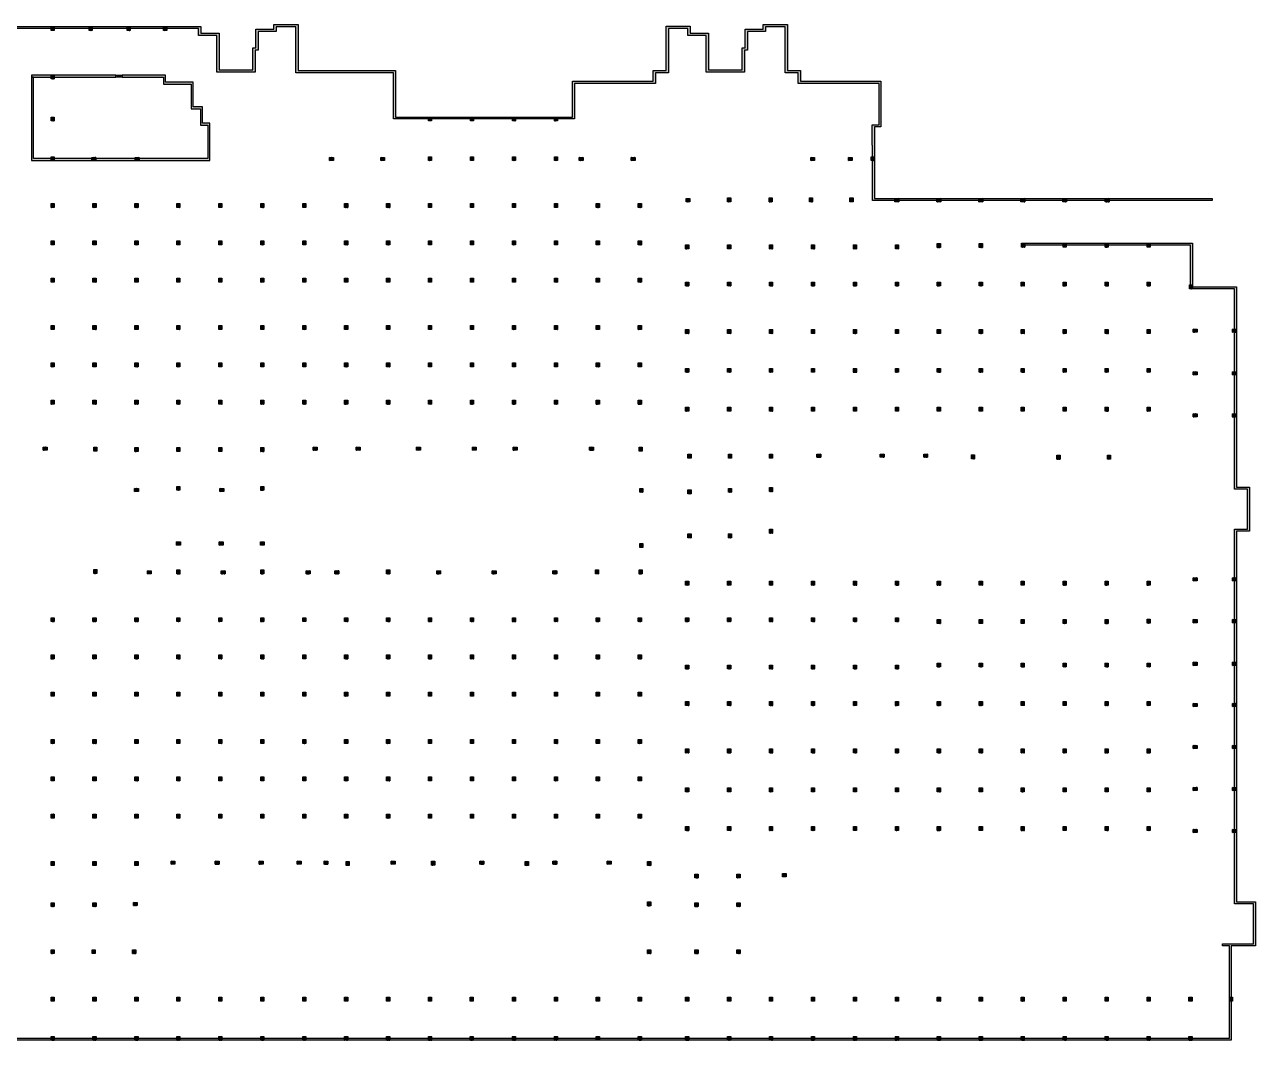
# Model space of a CAD drawing. Extents: x 910418 to 1204174, y 1052427 to 1444227.
# Drawn here: x 1045724 to 1204174, y 1052427 to 1184227 of the extents above; entities that cross this region are included whole.
import ezdxf

# ---------------------------------------------------------------- set-up
doc = ezdxf.new("R2010")
doc.units = 0
doc.header["$LTSCALE"] = 500
for name, color, linetype in [('S_COLU', 2, 'CONTINUOUS'), ('S_COLU_HACH', 15, 'CONTINUOUS'), ('S_WALL', 2, 'CONTINUOUS'), ('S_WALL_HACH', 30, 'CONTINUOUS'), ('S_WALL_OTHE_HACH', 33, 'CONTINUOUS'), ('SE_WALL', 2, 'CONTINUOUS')]:
    doc.layers.add(name, color=color, linetype=linetype)
doc.layers.add('S_POST_OTHE', color=110, linetype='CONTINUOUS', plot=False)
pattern_1 = [(45, (0, 0), (-44.1941738, 44.1941738), []), (50, (0, 0), (179.315046, -15.688034), [18.75, -206.25]), (355, (0, 0), (-34.687833, 188.048033), [15, -165]), (100.4514, (14.94, -1.3), (144.627345, 172.359886), [15.935047, -175.285528]), (46.1842, (0, 50), (266.810262, -41.379754), [28.125, -309.375]), (96.6356, (22.23, 46.55), (233.665676, 243.529468), [23.90257, -262.92825]), (351.1842, (0, 50), (233.665486, 243.52965), [22.5, -247.5]), (21, (25, 37.5), (149.226763, -100.654723), [18.75, -206.25]), (326, (25, 37.5), (60.828833, 181.287511), [15, -165]), (71.4514, (37.44, 29.11), (210.055657, 80.632624), [15.935047, -175.285528]), (37.5, (0, 0), (3.0399638, 83.2234635), [0, -163, 0, -167.5, 0, -165.625]), (7.5, (0, 0), (65.7673844, 98.602928), [0, -95.5, 0, -159.25, 0, -63.125]), (327.5, (-55.75, 0), (133.455609, -5.638718), [0, -62.5, 0, -195, 0, -258.75]), (317.5, (-80.75, 0), (145.796542, 25.0262456), [0, -81.25, 0, -129.5, 0, -183.75])]

# ---------------------------------------------------------------- blocks, each defined once
blk = doc.blocks.new('400x600')
at = {"layer": 'S_COLU_HACH'}
h = blk.add_hatch(color=256, dxfattribs=at)
h.dxf.hatch_style = 1
h.paths.add_polyline_path([(733084, 1068930), (733484, 1068930), (733484, 1068430), (733084, 1068430)])
at = {"layer": 'S_WALL_OTHE_HACH'}
h = blk.add_hatch(dxfattribs=at)
h.set_pattern_fill('钢筋混凝土', color=256, scale=25)
h.set_pattern_definition([(45, (-1923879.91, -1067837.52), (-44.1941738, 44.1941738), []), (50, (-1923879.91, -1067837.52), (179.3150457, -15.688034), [18.75, -206.25]), (355, (-1923879.9, -1067837.52), (-34.687833, 188.048033), [15, -165]), (100.4514, (-1923864.97, -1067838.83), (144.627345, 172.3598855), [15.9350475, -175.285528]), (46.1842, (-1923879.9, -1067787.52), (266.810262, -41.379754), [28.125, -309.375]), (96.6356, (-1923857.67, -1067790.97), (233.665676, 243.529468), [23.902572, -262.92825]), (351.1842, (-1923879.9, -1067787.52), (233.665486, 243.52965), [22.5, -247.5]), (21, (-1923854.91, -1067800.02), (149.226763, -100.6547227), [18.75, -206.25]), (326, (-1923854.9, -1067800.02), (60.828833, 181.287511), [15, -165]), (71.4514, (-1923842.47, -1067808.41), (210.055657, 80.632624), [15.9350475, -175.285528]), (37.5, (-1923879.91, -1067837.52), (3.0399638, 83.2234635), [0, -163, 0, -167.5, 0, -165.625]), (7.5, (-1923879.91, -1067837.52), (65.7673844, 98.602928), [0, -95.5, 0, -159.25, 0, -63.125]), (327.5, (-1923935.66, -1067837.52), (133.455609, -5.6387179), [0, -62.5, 0, -195, 0, -258.75]), (317.5, (-1923960.66, -1067837.52), (145.7965423, 25.0262456), [0, -81.25, 0, -129.5, 0, -183.75])])
h.paths.add_polyline_path([(733084, 1068930), (733484, 1068930), (733484, 1068430), (733084, 1068430)])
at = {"layer": 'S_COLU'}
blk.add_lwpolyline([(733084, 1068930), (733484, 1068930), (733484, 1068430), (733084, 1068430)], close=True, dxfattribs=at)
at = {"layer": 'S_POST_OTHE', "color": 3}
for p, q in [((733084, 1068930), (733484, 1068430)), ((733084, 1068430), (733484, 1068930))]:
    blk.add_line(p, q, dxfattribs=at)

msp = doc.modelspace()

# ---------------------------------------------------------------- hatches: boundary and pattern name
at = {"layer": 'S_WALL_HACH'}
h = msp.add_hatch(color=256, dxfattribs=at)
h.dxf.hatch_style = 1
h.paths.add_polyline_path([(940778, 1052677), (988524, 1052677), (988524, 1053727), (1200824, 1053727), (1200824, 1065626), (1199924, 1065626), (1199924, 1065876), (1203924, 1065876), (1203924, 1071026), (1201474, 1071026), (1201474, 1119276), (1203174, 1119276), (1203174, 1124426), (1201474, 1124426), (1201474, 1150226), (1195824, 1150226), (1195824, 1155827), (1174474, 1155827), (1174474, 1156077), (1196074, 1156077), (1196074, 1150476), (1201724, 1150476), (1201724, 1124676), (1203424, 1124676), (1203424, 1119026), (1201724, 1119026), (1201724, 1071276), (1204174, 1071276), (1204174, 1065626), (1201074, 1065626), (1201074, 1053477), (988824, 1053477), (988824, 1052427), (983374, 1052427), (940567, 1052427), (932420, 1082430), (937487, 1083807), (930183, 1110682), (924972, 1109266), (910418, 1162825), (915340, 1164163), (914002, 1169083), (924824, 1172024), (924824, 1177227), (934024, 1177227), (934024, 1178327), (935724, 1178327), (935724, 1184027), (938824, 1184027), (938824, 1183127), (941174, 1183127), (941174, 1178427), (945524, 1178427), (945524, 1181225), (945874, 1181225), (945874, 1183627), (948224, 1183627), (948224, 1184227), (951324, 1184227), (951324, 1178327), (962124, 1178327), (962124, 1172327), (985324, 1172327), (985324, 1178327), (996324, 1178327), (996324, 1184026), (999424, 1184026), (999424, 1183127), (1001774, 1183127), (1001774, 1178426), (1006124, 1178426), (1006124, 1181227), (1006474, 1181227), (1006474, 1183627), (1008824, 1183627), (1008824, 1184227), (1011924, 1184227), (1011924, 1178327), (1022724, 1178327), (1022724, 1172327), (1044424, 1172327), (1044424, 1183977), (1068421, 1183977), (1068421, 1183127), (1070773, 1183127), (1070773, 1178427), (1075123, 1178427), (1075123, 1181227), (1075471, 1181227), (1075471, 1183627), (1077820, 1183627), (1077820, 1184227), (1080921, 1184227), (1080921, 1178327), (1093474, 1178327), (1093474, 1172327), (1116274, 1172327), (1116274, 1176927), (1126623, 1176927), (1126623, 1178327), (1128323, 1178327), (1128323, 1184027), (1131423, 1184027), (1131423, 1183127), (1133773, 1183127), (1133773, 1178427), (1138123, 1178427), (1138123, 1181227), (1138473, 1181227), (1138473, 1183627), (1140823, 1183627), (1140823, 1184227), (1143923, 1184227), (1143923, 1178327), (1145623, 1178327), (1145623, 1176927), (1155974, 1176927), (1155974, 1171076), (1155123, 1171076), (1155123, 1161827), (1198624, 1161827), (1198624, 1161577), (1154873, 1161577), (1154873, 1168726), (1154823, 1168726), (1154823, 1171326), (1155724, 1171326), (1155724, 1176627), (1145323, 1176627), (1145323, 1178027), (1143623, 1178027), (1143623, 1183927), (1141123, 1183927), (1141123, 1183327), (1138773, 1183327), (1138773, 1180927), (1138423, 1180928), (1138423, 1178127), (1133473, 1178127), (1133473, 1182827), (1131123, 1182827), (1131123, 1183727), (1128623, 1183727), (1128623, 1178027), (1126923, 1178027), (1126923, 1176627), (1116524, 1176627), (1116524, 1172077), (1093224, 1172077), (1093224, 1178027), (1080621, 1178027), (1080621, 1183927), (1078121, 1183927), (1078121, 1183327), (1075771, 1183328), (1075771, 1180927), (1075423, 1180927), (1075423, 1178127), (1070473, 1178127), (1070473, 1182827), (1068121, 1182827), (1068121, 1183727), (1044674, 1183727), (1044674, 1172077), (1022424, 1172077), (1022424, 1178027), (1011624, 1178027), (1011624, 1183927), (1009124, 1183927), (1009124, 1183327), (1006774, 1183327), (1006774, 1180927), (1006424, 1180927), (1006424, 1178126), (1001474, 1178126), (1001474, 1182827), (999124, 1182827), (999124, 1183726), (996624, 1183726), (996624, 1178027), (985624, 1178027), (985624, 1172077), (961824, 1172077), (961824, 1178027), (951024, 1178027), (951024, 1183927), (948524, 1183927), (948524, 1183327), (946174, 1183327), (946174, 1180925), (945824, 1180925), (945824, 1178127), (940874, 1178127), (940874, 1182827), (938524, 1182827), (938524, 1183727), (936024, 1183727), (936024, 1178027), (936024, 1178027), (934324, 1178027), (934324, 1176927), (925124, 1176927), (925124, 1171846), (914309, 1168907), (915712, 1163744), (915471, 1163679), (915405, 1163921), (910725, 1162650), (925148, 1109573), (930407, 1111002), (937842, 1083644), (932727, 1082255)])
h = msp.add_hatch(color=256, dxfattribs=at)
h.dxf.hatch_style = 1
h.paths.add_polyline_path([(1058273, 1177727), (1058273, 1177477), (1063623, 1177477), (1063623, 1176577), (1067171, 1176577), (1067171, 1173377), (1068371, 1173377), (1068371, 1171277), (1069321, 1171277), (1069321, 1166977), (1046874, 1166977), (1046874, 1177477), (1046624, 1177477), (1046624, 1166727), (1069571, 1166727), (1069571, 1171527), (1068621, 1171527), (1068621, 1173627), (1067421, 1173627), (1067421, 1176827), (1063873, 1176827), (1063873, 1177727)])
h = msp.add_hatch(color=256, dxfattribs=at)
h.dxf.hatch_style = 1
h.paths.add_polyline_path([(1046624, 1177477), (1057473, 1177477), (1057473, 1177727), (1046624, 1177727)])
at = {"layer": 'S_WALL_OTHE_HACH'}
h = msp.add_hatch(dxfattribs=at)
h.set_pattern_fill('钢筋混凝土', color=256, scale=25)
h.set_pattern_definition(pattern_1)
h.paths.add_polyline_path([(940778, 1052677), (988524, 1052677), (988524, 1053727), (1200824, 1053727), (1200824, 1065626), (1199924, 1065626), (1199924, 1065876), (1203924, 1065876), (1203924, 1071026), (1201474, 1071026), (1201474, 1119276), (1203174, 1119276), (1203174, 1124426), (1201474, 1124426), (1201474, 1150226), (1195824, 1150226), (1195824, 1155827), (1174474, 1155827), (1174474, 1156077), (1196074, 1156077), (1196074, 1150476), (1201724, 1150476), (1201724, 1124676), (1203424, 1124676), (1203424, 1119026), (1201724, 1119026), (1201724, 1071276), (1204174, 1071276), (1204174, 1065626), (1201074, 1065626), (1201074, 1053477), (988824, 1053477), (988824, 1052427), (983374, 1052427), (940567, 1052427), (932420, 1082430), (937487, 1083807), (930183, 1110682), (924972, 1109266), (910418, 1162825), (915340, 1164163), (914002, 1169083), (924824, 1172024), (924824, 1177227), (934024, 1177227), (934024, 1178327), (935724, 1178327), (935724, 1184027), (938824, 1184027), (938824, 1183127), (941174, 1183127), (941174, 1178427), (945524, 1178427), (945524, 1181225), (945874, 1181225), (945874, 1183627), (948224, 1183627), (948224, 1184227), (951324, 1184227), (951324, 1178327), (962124, 1178327), (962124, 1172327), (985324, 1172327), (985324, 1178327), (996324, 1178327), (996324, 1184026), (999424, 1184026), (999424, 1183127), (1001774, 1183127), (1001774, 1178426), (1006124, 1178426), (1006124, 1181227), (1006474, 1181227), (1006474, 1183627), (1008824, 1183627), (1008824, 1184227), (1011924, 1184227), (1011924, 1178327), (1022724, 1178327), (1022724, 1172327), (1044424, 1172327), (1044424, 1183977), (1068421, 1183977), (1068421, 1183127), (1070773, 1183127), (1070773, 1178427), (1075123, 1178427), (1075123, 1181227), (1075471, 1181227), (1075471, 1183627), (1077820, 1183627), (1077820, 1184227), (1080921, 1184227), (1080921, 1178327), (1093474, 1178327), (1093474, 1172327), (1116274, 1172327), (1116274, 1176927), (1126623, 1176927), (1126623, 1178327), (1128323, 1178327), (1128323, 1184027), (1131423, 1184027), (1131423, 1183127), (1133773, 1183127), (1133773, 1178427), (1138123, 1178427), (1138123, 1181227), (1138473, 1181227), (1138473, 1183627), (1140823, 1183627), (1140823, 1184227), (1143923, 1184227), (1143923, 1178327), (1145623, 1178327), (1145623, 1176927), (1155974, 1176927), (1155974, 1171076), (1155123, 1171076), (1155123, 1161827), (1198624, 1161827), (1198624, 1161577), (1154873, 1161577), (1154873, 1168726), (1154823, 1168726), (1154823, 1171326), (1155724, 1171326), (1155724, 1176627), (1145323, 1176627), (1145323, 1178027), (1143623, 1178027), (1143623, 1183927), (1141123, 1183927), (1141123, 1183327), (1138773, 1183327), (1138773, 1180927), (1138423, 1180928), (1138423, 1178127), (1133473, 1178127), (1133473, 1182827), (1131123, 1182827), (1131123, 1183727), (1128623, 1183727), (1128623, 1178027), (1126923, 1178027), (1126923, 1176627), (1116524, 1176627), (1116524, 1172077), (1093224, 1172077), (1093224, 1178027), (1080621, 1178027), (1080621, 1183927), (1078121, 1183927), (1078121, 1183327), (1075771, 1183328), (1075771, 1180927), (1075423, 1180927), (1075423, 1178127), (1070473, 1178127), (1070473, 1182827), (1068121, 1182827), (1068121, 1183727), (1044674, 1183727), (1044674, 1172077), (1022424, 1172077), (1022424, 1178027), (1011624, 1178027), (1011624, 1183927), (1009124, 1183927), (1009124, 1183327), (1006774, 1183327), (1006774, 1180927), (1006424, 1180927), (1006424, 1178126), (1001474, 1178126), (1001474, 1182827), (999124, 1182827), (999124, 1183726), (996624, 1183726), (996624, 1178027), (985624, 1178027), (985624, 1172077), (961824, 1172077), (961824, 1178027), (951024, 1178027), (951024, 1183927), (948524, 1183927), (948524, 1183327), (946174, 1183327), (946174, 1180925), (945824, 1180925), (945824, 1178127), (940874, 1178127), (940874, 1182827), (938524, 1182827), (938524, 1183727), (936024, 1183727), (936024, 1178027), (936024, 1178027), (934324, 1178027), (934324, 1176927), (925124, 1176927), (925124, 1171846), (914309, 1168907), (915712, 1163744), (915471, 1163679), (915405, 1163921), (910725, 1162650), (925148, 1109573), (930407, 1111002), (937842, 1083644), (932727, 1082255)])
h = msp.add_hatch(dxfattribs=at)
h.set_pattern_fill('钢筋混凝土', color=256, scale=25)
h.set_pattern_definition(pattern_1)
h.paths.add_polyline_path([(1058273, 1177727), (1058273, 1177477), (1063623, 1177477), (1063623, 1176577), (1067171, 1176577), (1067171, 1173377), (1068371, 1173377), (1068371, 1171277), (1069321, 1171277), (1069321, 1166977), (1046874, 1166977), (1046874, 1177477), (1046624, 1177477), (1046624, 1166727), (1069571, 1166727), (1069571, 1171527), (1068621, 1171527), (1068621, 1173627), (1067421, 1173627), (1067421, 1176827), (1063873, 1176827), (1063873, 1177727)])
h = msp.add_hatch(dxfattribs=at)
h.set_pattern_fill('钢筋混凝土', color=256, scale=25)
h.set_pattern_definition(pattern_1)
h.paths.add_polyline_path([(1046624, 1177477), (1057473, 1177477), (1057473, 1177727), (1046624, 1177727)])

# ---------------------------------------------------------------- linework, layer by layer
at = {"layer": 'S_WALL'}
for p, q in [((1057473, 1177727), (1058273, 1177477)), ((1057473, 1177477), (1058273, 1177727))]:
    msp.add_line(p, q, dxfattribs=at)
msp.add_lwpolyline([(1046624, 1177477), (1057473, 1177477), (1057473, 1177727), (1046624, 1177727), (1046624, 1177477)], dxfattribs=at)
for points in [[(1058273, 1177727), (1058273, 1177477), (1063623, 1177477), (1063623, 1176577), (1067171, 1176577), (1067171, 1173377), (1068371, 1173377), (1068371, 1171277), (1069321, 1171277), (1069321, 1166977), (1046874, 1166977), (1046874, 1177477), (1046624, 1177477), (1046624, 1166727), (1069571, 1166727), (1069571, 1171527), (1068621, 1171527), (1068621, 1173627), (1067421, 1173627), (1067421, 1176827), (1063873, 1176827), (1063873, 1177727)], [(1057473, 1177727), (1058273, 1177727), (1058273, 1177477), (1057473, 1177477)]]:
    msp.add_lwpolyline(points, close=True, dxfattribs=at)
at = {"layer": 'SE_WALL'}
for points in [[(1044424, 1183977), (1068421, 1183977), (1068421, 1183127), (1070773, 1183127), (1070773, 1178427), (1075123, 1178427), (1075123, 1181227), (1075471, 1181227), (1075471, 1183627), (1077820, 1183627), (1077820, 1184227), (1080921, 1184227), (1080921, 1178327), (1093474, 1178327), (1093474, 1172327), (1116274, 1172327), (1116274, 1176927), (1126623, 1176927), (1126623, 1178327), (1128323, 1178327), (1128323, 1184027), (1131423, 1184027), (1131423, 1183127), (1133773, 1183127), (1133773, 1178427), (1138123, 1178427), (1138123, 1181227), (1138473, 1181227), (1138473, 1183627), (1140823, 1183627), (1140823, 1184227), (1143923, 1184227), (1143923, 1178327), (1145623, 1178327), (1145623, 1176927), (1155974, 1176927), (1155974, 1171076), (1155123, 1171076), (1155123, 1161827), (1198624, 1161827), (1198624, 1161577), (1154873, 1161577), (1154873, 1168726), (1154823, 1168726), (1154823, 1171326), (1155724, 1171326), (1155724, 1176627), (1145323, 1176627), (1145323, 1178027), (1143623, 1178027), (1143623, 1183927), (1141123, 1183927), (1141123, 1183327), (1138773, 1183327), (1138773, 1180927), (1138423, 1180928), (1138423, 1178127), (1133473, 1178127), (1133473, 1182827), (1131123, 1182827), (1131123, 1183727), (1128623, 1183727), (1128623, 1178027), (1126923, 1178027), (1126923, 1176627), (1116524, 1176627), (1116524, 1172077), (1093224, 1172077), (1093224, 1178027), (1080621, 1178027), (1080621, 1183927), (1078121, 1183927), (1078121, 1183327), (1075771, 1183328), (1075771, 1180927), (1075423, 1180927), (1075423, 1178127), (1070473, 1178127), (1070473, 1182827), (1068121, 1182827), (1068121, 1183727), (1044674, 1183727)], [(988524, 1053727), (1200824, 1053727), (1200824, 1065626), (1199924, 1065626), (1199924, 1065876), (1203924, 1065876), (1203924, 1071026), (1201474, 1071026), (1201474, 1119276), (1203174, 1119276), (1203174, 1124426), (1201474, 1124426), (1201474, 1150226), (1195824, 1150226), (1195824, 1155827), (1174474, 1155827), (1174474, 1156077), (1196074, 1156077), (1196074, 1150476), (1201724, 1150476), (1201724, 1124676), (1203424, 1124676), (1203424, 1119026), (1201724, 1119026), (1201724, 1071276), (1204174, 1071276), (1204174, 1065626), (1201074, 1065626), (1201074, 1053477), (988824, 1053477)]]:
    msp.add_lwpolyline(points, dxfattribs=at)

# ---------------------------------------------------------------- block references
at = {"layer": 'S_COLU'}
for p in [(316040, 115047, 0), (320940, 115047, 0), (325840, 115047, 0), (330540, 115047), (316040, 108797), (316040, 103395), (364640, 103397), (370040, 103397), (375440, 103397), (380840, 103397), (316040, 98297), (364640, 98297), (370040, 98297), (375440, 98297), (380840, 98297), (421640, 98297), (403140, 92997), (408490, 92997), (413690, 92997), (418890, 92997), (316040, 92247), (321440, 92247), (326840, 92247), (332240, 92247), (337640, 92247), (343040, 92247), (348440, 92247), (353840, 92247), (359240, 92247), (364640, 92247), (370040, 92247), (375440, 92247), (380840, 92247), (386240, 92247), (391640, 92247), (316040, 87447), (321440, 87447), (326840, 87447), (332240, 87447), (337640, 87447), (343040, 87447), (348440, 87447), (353840, 87447), (359240, 87447), (364640, 87447), (370040, 87447), (375440, 87447), (380840, 87447), (386240, 87447), (391640, 87447), (397740, 86947), (403140, 86947), (408540, 86947), (413940, 86947), (419340, 86947), (424740, 86947), (430140, 87097), (435540, 87097), (440990, 87147), (446340, 87147), (451740, 87147), (457140, 87147), (316040, 82647), (321440, 82647), (326840, 82647), (332240, 82647), (337640, 82647), (343040, 82647), (348440, 82647), (353840, 82647), (359240, 82647), (364640, 82647), (370040, 82647), (375440, 82647), (380840, 82647), (386240, 82647), (391640, 82647), (397740, 82147), (403140, 82147), (408540, 82147), (413940, 82147), (419340, 82147), (424740, 82147), (430140, 82147), (435540, 82147), (440940, 82147), (446340, 82147), (451740, 82147), (457140, 82147), (462590, 81796), (316040, 76547), (321440, 76547), (326840, 76547), (332240, 76547), (337640, 76547), (343040, 76547), (348440, 76547), (353840, 76547), (359240, 76547), (364640, 76547), (370040, 76547), (375440, 76547), (380840, 76547), (386240, 76547), (391640, 76547), (397740, 76047), (403140, 76047), (408540, 76047), (413940, 76047), (419340, 76047), (424740, 76047), (430140, 76047), (435540, 76047), (440940, 76047), (446340, 76047), (451740, 76047), (457140, 76047), (316040, 71747), (321440, 71747), (326840, 71747), (332240, 71747), (337640, 71747), (343040, 71747), (348440, 71747), (353840, 71747), (359240, 71747), (364640, 71747), (370040, 71747), (375440, 71747), (380840, 71747), (386240, 71747), (391640, 71747), (397740, 71047), (403140, 71047), (408540, 71047), (413940, 71047), (419340, 71047), (424740, 71047), (430140, 71047), (435540, 71047), (440940, 71047), (446340, 71047), (451740, 71047), (457140, 71047), (316040, 66947), (321440, 66947), (326840, 66947), (332240, 66947), (337640, 66947), (343040, 66947), (348440, 66947), (353840, 66947), (359240, 66947), (364640, 66947), (370040, 66947), (375440, 66947), (380840, 66947), (386240, 66947), (391640, 66947), (397740, 66047), (403140, 66047), (408540, 66047), (413940, 66047), (419340, 66047), (424740, 66047), (430140, 66047), (435540, 66047), (440940, 66047), (446340, 66047), (451740, 66047), (457140, 66047), (321540, 60897, 0), (326840, 60847), (332240, 60847), (337640, 60847), (343040, 60847), (391740, 60899, 0), (398040, 59997), (403240, 59997), (408540, 59997), (434540, 59897, 0), (445540, 59847, 0), (452040, 59847, 0), (332240, 55847), (343040, 55847), (391840, 55597), (398040, 55397), (403240, 55597), (408540, 55697), (398040, 49747), (403240, 49747), (408540, 50347, 0), (391840, 48497), (321540, 45147, 0), (332240, 45097), (343040, 45097), (359240, 45097), (386140, 45097), (391740, 45097), (397740, 43647), (403140, 43647), (408540, 43647), (413940, 43647, 0), (419340, 43647), (424740, 43647), (430140, 43647), (435540, 43647), (440940, 43647), (446340, 43647), (451740, 43647), (457140, 43647), (316040, 38947), (321440, 38947), (326840, 38947, 0), (332240, 38947, 0), (337640, 38947, 0), (343040, 38947, 0), (348440, 38947, 0), (353840, 38947, 0), (359240, 38947, 0), (364640, 38947, 0), (370040, 38947, 0), (375440, 38947, 0), (380840, 38947), (386240, 38947, 0), (391640, 38947, 0), (397740, 38947), (403140, 38947), (408540, 38947), (413940, 38947), (419340, 38947), (424740, 38947), (430140, 38697), (435540, 38697), (440940, 38697), (446340, 38697), (451740, 38697), (457140, 38747), (316040, 34147), (321440, 34147, 0), (326840, 34147, 0), (332240, 34147, 0), (337640, 34147, 0), (343040, 34147, 0), (348440, 34147, 0), (353840, 34147, 0), (359240, 34147, 0), (364640, 34147, 0), (370040, 34147, 0), (375440, 34147, 0), (380840, 34147, 0), (386240, 34147, 0), (391640, 34147, 0), (397740, 32847), (403140, 32847), (408540, 32847), (413940, 32847), (419340, 32847), (424740, 32847), (430140, 33097), (435540, 33097), (440940, 33097), (446340, 33097), (451740, 33097), (457140, 33097), (316040, 29347), (321440, 29347, 0), (326840, 29347, 0), (332240, 29347, 0), (337640, 29347, 0), (343040, 29347, 0), (348440, 29347, 0), (353840, 29347, 0), (359240, 29347, 0), (364640, 29347, 0), (370040, 29347, 0), (375440, 29347, 0), (380840, 29347, 0), (386240, 29347, 0), (391640, 29347, 0), (397740, 28147), (403140, 28147), (408540, 28147), (413940, 28147), (419340, 28147), (424740, 28147), (430140, 28147), (435540, 28147), (440940, 28147), (446340, 28147), (451740, 28147), (457140, 28147), (316040, 23247), (321440, 23247), (326840, 23247), (332240, 23247), (337640, 23247), (343040, 23247), (348440, 23247), (353840, 23247), (359240, 23247), (364640, 23247), (370040, 23247), (375440, 23247), (380840, 23247), (386240, 23247), (391640, 23247), (397740, 22047), (403140, 22047), (408540, 22047), (413940, 22047), (419340, 22047), (424740, 22047), (430140, 22047), (435540, 22047), (440940, 22047), (446340, 22047), (451740, 22047), (457140, 22047), (316040, 18447), (321440, 18447), (326840, 18447), (332240, 18447), (337640, 18447), (343040, 18447), (348440, 18447), (353840, 18447), (359240, 18447), (364640, 18447), (370040, 18447), (375440, 18447), (380840, 18447), (386240, 18447), (391640, 18447), (397740, 17047), (403140, 17047), (408540, 17047), (413940, 17047), (419340, 17047), (424740, 17047), (430140, 17047), (435540, 17047), (440940, 17047), (446340, 17047), (451740, 17047), (457140, 17047), (316040, 13647), (321440, 13647), (326840, 13647), (332240, 13647), (337640, 13647), (343040, 13647), (348440, 13647), (353840, 13647), (359240, 13647), (364640, 13647), (370040, 13647), (375440, 13647), (380840, 13647), (386240, 13647), (391640, 13647), (397740, 12047), (403140, 12047), (408540, 12047), (413940, 12047, 0), (419340, 12047), (424740, 12047), (430140, 12047), (435540, 12047), (440940, 12047), (446340, 12047), (451740, 12047, 0), (457140, 12047), (316040, 7547), (321440, 7547), (326840, 7547), (354040, 7547, 0), (365040, 7597), (377090, 7547, 0), (392841, 7547, 0), (398941, 5947, 0), (404341, 5947, 0), (316040, 2247), (321440, 2247), (392841, 2347, 0), (398941, 2247, 0), (404341, 2247, 0), (316040, -3803), (321340, -3803), (326540, -3803), (392841, -3803, 0), (398941, -3803, 0), (404341, -3803, 0), (316040, -9903), (321440, -9903), (326840, -9903), (332240, -9903), (337640, -9903), (343040, -9903), (348440, -9903), (353840, -9903), (359240, -9903), (364640, -9903), (369990, -9903), (375440, -9903), (380840, -9903), (380840, -9903), (386240, -9903), (391640, -9903), (397740, -9903), (403140, -9903), (408540, -9903), (413940, -9903), (419340, -9903), (424740, -9903), (430140, -9903), (435540, -9903), (440940, -9903), (446340, -9903), (451740, -9903), (457140, -9903), (462540, -9903), (467740, -9903), (316040, -14953), (321440, -14953), (326840, -14953), (332240, -14953), (337640, -14953), (343040, -14953), (348440, -14953), (353840, -14953), (359240, -14953), (364640, -14953), (369990, -14953), (375440, -14953), (380840, -14953), (380840, -14953), (386240, -14953), (391640, -14953), (397740, -14953), (403140, -14953), (408540, -14953), (413940, -14953), (419340, -14953), (424740, -14953), (430140, -14953), (435540, -14953), (440940, -14953), (446340, -14953), (451740, -14953), (457140, -14953), (462540, -14953)]:
    msp.add_blockref('400x600', p, dxfattribs=at)
for p, rotation in [((-14056, 1900211), 270), ((-8456, 1900211), 270), ((2153904, 433644), 90), ((2160504, 433644), 90), ((48693, 1900211, 0), 270), ((2192754, 433644), 90), ((2215854, 433644, 0), 90), ((2220704, 433644, 0), 90), ((2199804, 428344), 90), ((89344, 1894911), 270), ((94744, 1894911), 270), ((100144, 1894911), 270), ((105544, 1894911), 270), ((110944, 1894911), 270), ((116419, 1894911), 270), ((2265104, 411544), 90), ((2270154, 411544), 90), ((2265104, 406044), 90), ((2270154, 406044), 90), ((2265104, 400644), 90), ((2270154, 400644), 90), ((2117051, 396344, 0), 90), ((2151804, 396343), 90), ((2157353, 396344), 90), ((2165120, 396343, 0), 90), ((2172304, 396343), 90), ((2177554, 396344), 90), ((2187374, 396343, 0), 90), ((79294, 1862011), 270), ((87444, 1862011, 0), 270), ((93044, 1862011), 270), ((2128804, 391044), 90), ((2139804, 391044), 90), ((2134204, 384144), 90), ((2139704, 384144), 90), ((2145004, 384144), 90), ((2130454, 380444), 90), ((2594, 1847011), 270), ((2150904, 380444), 90), ((2154603, 380444), 90), ((30343, 1847011), 270), ((2174854, 380444), 90), ((2182654, 380444), 90), ((2265104, 379543), 90), ((2270154, 379543), 90), ((2265104, 374144), 90), ((2270154, 374143), 90), ((2265104, 368644), 90), ((2270154, 368644), 90), ((2265104, 363343), 90), ((2270154, 363343), 90), ((2265104, 357943), 90), ((2270154, 357943), 90), ((2265104, 352543), 90), ((2270154, 352543), 90), ((2265104, 347143), 90), ((2270154, 347143), 90), ((2133504, 343044, 0), 90), ((2139204, 343044, 0), 90), ((2144854, 343044), 90), ((2149754, 343044), 90), ((2153205, 343044, 0), 90), ((2161854, 343044, 0), 90), ((2173254, 343044), 90), ((2182654, 343044), 90), ((2189654, 343044), 90), ((74844, 1808011, 0), 270), ((2128654, 337744, 0), 90)]:
    msp.add_blockref('400x600', p, dxfattribs=dict(at, rotation=rotation))

doc.saveas('drawing.dxf')
